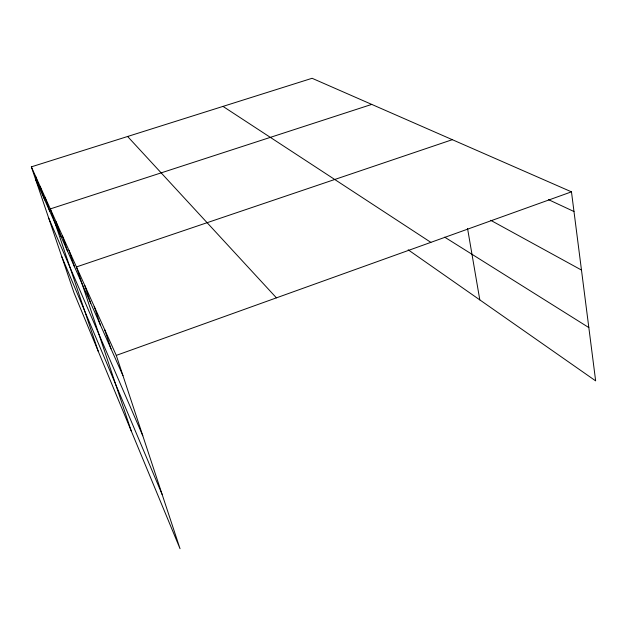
<?xml version="1.0" encoding="UTF-8"?>
<svg xmlns="http://www.w3.org/2000/svg" width="627" height="627" viewBox="0 0 627 627"><rect width="100%" height="100%" fill="white"/><g stroke="black" fill="none" stroke-linecap="round" stroke-linejoin="round"><path stroke-width="0.94" d="M571.471 191.846L312.089 78.289L31.35 166.86L116.285 355.391L571.471 191.846L595.65 380.871L408.177 249.812M452.318 139.68L76.439 266.937L131.215 430.89M371.733 104.403L50.293 208.916L98.314 351.481M548.453 199.621L573.987 211.518M490.682 220.289L581.472 270.057M444.684 237.155L588.831 327.576M222.993 106.394L430.867 242.367M127.61 136.49L276.429 297.856M35.684 179.659L122.97 375.644M48.726 218.165L142.784 435.741M61.759 256.639L162.158 494.507M45.011 197.191L49.768 211.283M40.12 186.337L44.729 199.966M35.582 176.25L40.042 189.448M31.35 166.86L74.025 292.856L180.035 548.711L116.285 355.391M62.23 235.407L67.489 251.082M56.015 221.613L61.093 236.716M69.017 250.463L74.464 266.734M94.199 306.368L100.328 324.817M84.864 285.638L90.75 303.303M104.615 329.473L111.003 348.784M467.546 228.424L479.812 299.894"/></g></svg>
